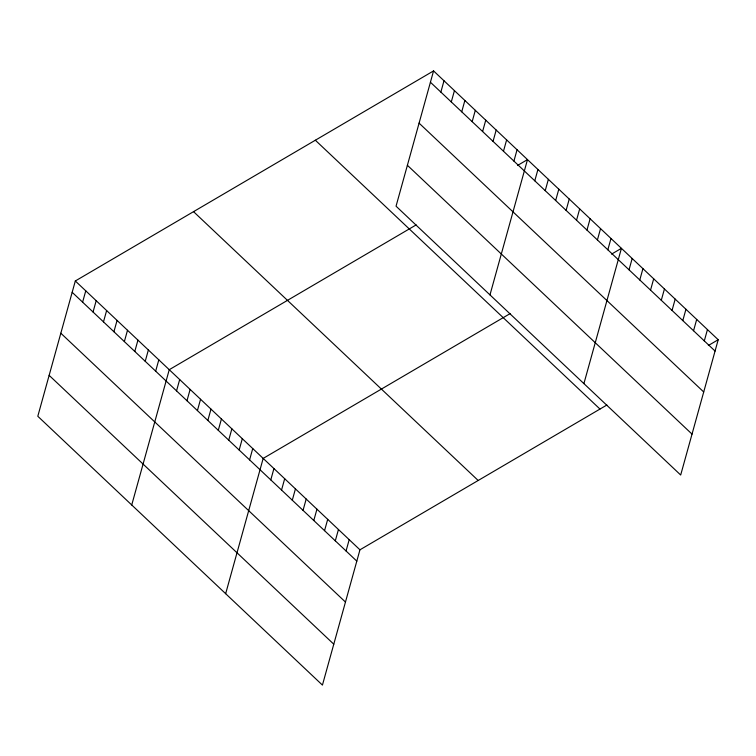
<?xml version="1.0" encoding="UTF-8"?>
<svg xmlns="http://www.w3.org/2000/svg" width="756" height="756" viewBox="0 0 756 756"><rect width="100%" height="100%" fill="white"/><g stroke="black" fill="none" stroke-linecap="round" stroke-linejoin="round"><path stroke-width="1.13" d="M433.566 70.903L396.05 206.19L680.683 475.023L718.2 339.737L433.566 70.903L75.317 280.977L37.8 416.263L322.434 685.097L359.95 549.81L606.879 405.018M82.612 302.164L85.759 290.833M93.045 312.02L96.192 300.69M103.487 321.876L106.624 310.555M113.92 331.733L117.067 320.412M124.362 341.599L127.499 330.268M134.795 351.455L137.942 340.124M145.228 361.311L148.374 349.981M155.67 371.168L158.807 359.837M131.733 504.98L169.249 369.693L416.169 224.901M176.545 390.88L179.682 379.55M186.978 400.737L190.125 389.406M197.42 410.593L200.557 399.262M207.853 420.449L210.99 409.119M218.286 430.306L221.432 418.985M228.728 440.172L231.865 428.841M239.161 450.028L242.307 438.697M249.603 459.884L252.74 448.554M225.657 593.696L263.173 458.41L510.102 313.617M270.79 479.899L273.927 468.569M281.544 490.049L284.681 478.718M292.298 500.207L295.435 488.877M303.043 510.366L306.189 499.036M313.797 520.515L316.944 509.185M440.861 92.09L443.999 80.76M324.551 530.674L327.698 519.344M451.294 101.947L454.441 90.616M335.305 540.833L338.452 529.502M461.736 111.803L464.874 100.472M346.059 550.982L349.196 539.661M472.169 121.659L475.307 110.329M482.602 131.516L485.749 120.185M493.044 141.372L496.182 130.051M503.477 151.238L506.624 139.907M513.919 161.094L517.057 149.764M489.973 294.906L527.49 159.62L517.643 165.394M534.785 180.807L537.932 169.476M545.227 190.663L548.365 179.333M555.66 200.52L558.807 189.189M566.102 210.376L569.24 199.045M576.535 220.232L579.672 208.902M586.968 230.089L590.115 218.758M597.41 239.945L600.548 228.624M607.843 249.811L610.99 238.48M583.906 383.613L621.423 248.337L611.576 254.11M629.039 269.816L632.177 258.486M639.784 279.975L642.931 268.645M650.538 290.134L653.685 278.803M661.292 300.283L664.439 288.962M672.046 310.442L675.184 299.111M682.8 320.601L685.938 309.27M693.554 330.759L696.692 319.429M704.308 340.909L707.446 329.578M708.344 345.511L718.2 339.737M430.419 82.234L715.063 351.067M419.079 123.133L703.713 391.977M407.389 165.28L692.023 434.114M315.346 140.229L599.98 409.062M193.536 211.652L478.179 480.485M75.317 280.977L359.95 549.81M72.179 292.307L356.813 561.141M60.83 333.216L345.464 602.05M49.14 375.354L333.783 644.188"/></g></svg>
